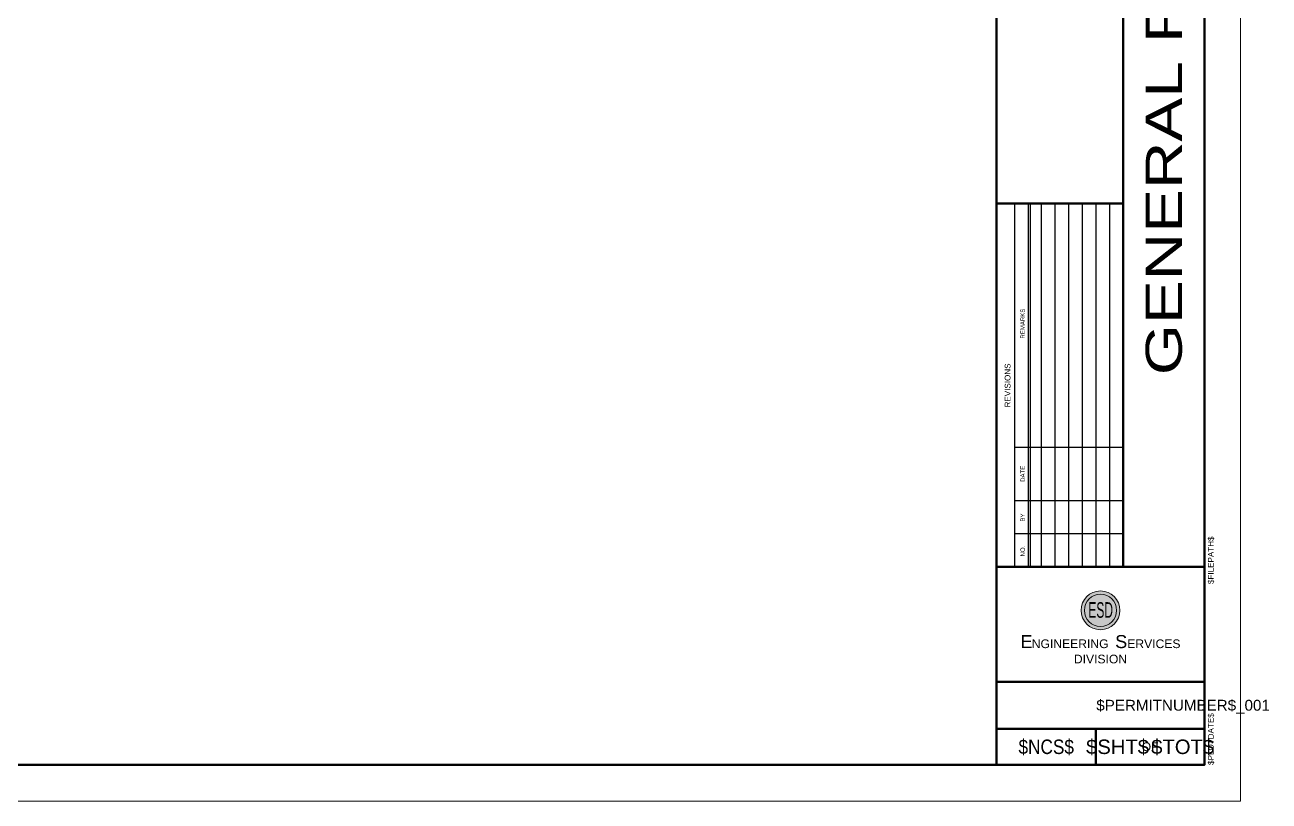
# Model space of a CAD drawing. Extents: x 0 to 34.4, y 0 to 22.
# Drawn here: x 17.2 to 34.39, y 0 to 10.73 of the extents above; entities that cross this region are included whole.
import ezdxf
from ezdxf.enums import TextEntityAlignment as Align

# ---------------------------------------------------------------- set-up
doc = ezdxf.new("R2010")
doc.units = 0
doc.header["$MEASUREMENT"] = 0
doc.layers.get('0').update_dxf_attribs({"lineweight": 20, "true_color": 0xfaaafa})
for name, color, linetype, lineweight in [('G-ANNO-LOGO-ESD~', 130, 'Continuous', 20), ('G-ANNO-TTBL', 130, 'Continuous', 50), ('G-ANNO-TTBL-TEXT', 132, 'Continuous', 20)]:
    doc.layers.add(name, color=color, linetype=linetype, lineweight=lineweight)
doc.layers.add('G-ANNO-TTBL-NPLT', color=110, linetype='Continuous', lineweight=20, plot=False)
doc.styles.add('COA', font='arial.ttf')

# ---------------------------------------------------------------- blocks, each defined once
blk = doc.blocks.new('LOGO_ESD')
at = {"linetype": 'ByBlock', "lineweight": -2, "transparency": 16777216}
h = blk.add_hatch(color=0, dxfattribs=at)
h.set_gradient(color1=(180, 180, 180), color2=(180, 180, 180))
edge = h.paths.add_edge_path()
edge.add_arc((0, 0), 0.268, 0, 360)
edge = h.paths.add_edge_path(flags=16)
edge.add_arc((0, 0), 0.223, 0, 360)
h = blk.add_hatch(color=0, dxfattribs=at)
h.set_gradient(color1=(180, 180, 180), color2=(180, 180, 180))
edge = h.paths.add_edge_path()
edge.add_arc((0, 0), 0.223, 0, 360)
at = {"color": 0, "linetype": 'ByBlock', "lineweight": -2, "transparency": 16777216}
for radius in [0.268, 0.223]:
    blk.add_circle((0, 0), radius, dxfattribs=at)
at = {"color": 0, "linetype": 'ByBlock', "lineweight": -2, "transparency": 16777216, "style": 'COA', "width": 0.55}
blk.add_text('ESD', height=0.216, dxfattribs=at).set_placement((-0.168, 0.113), align=Align.TOP_LEFT)
at = {"color": 0, "linetype": 'ByBlock', "lineweight": -2, "transparency": 16777216, "style": 'COA'}
for s, height, p in [('E', 0.18, (-1.022, -0.432)), ('S', 0.18, (0.286, -0.432)), ('NGINEERING', 0.12, (-0.419, -0.462)), ('ERVICES', 0.12, (0.738, -0.462))]:
    blk.add_text(s, height=height, dxfattribs=at).set_placement(p, align=Align.MIDDLE_CENTER)
at = {"color": 0, "linetype": 'ByBlock', "lineweight": -2, "transparency": 16777216, "insert": (0, -0.674), "char_height": 0.12, "attachment_point": 5, "style": 'COA'}
blk.add_mtext_dynamic_manual_height_columns('DIVISION', width=1.85887, gutter_width=32, heights=[0], dxfattribs=at)

msp = doc.modelspace()

# ---------------------------------------------------------------- linework, layer by layer
at = {"layer": 'G-ANNO-TTBL'}
for p, q in [((32.379, 21.5), (32.379, 3.239)), ((30.629, 8.261), (32.379, 8.261)), ((33.5, 3.239), (30.629, 3.239))]:
    msp.add_line(p, q, dxfattribs=at)
at = {"layer": 'G-ANNO-TTBL', "lineweight": 25}
for p, q in [((30.879, 3.239), (30.879, 8.261)), ((31.066, 8.261), (31.066, 3.239)), ((31.097, 3.239), (31.097, 8.261)), ((31.251, 3.239), (31.251, 8.261)), ((31.439, 3.239), (31.439, 8.261)), ((31.627, 3.239), (31.627, 8.261)), ((31.815, 3.239), (31.815, 8.261)), ((32.003, 3.239), (32.003, 8.261)), ((32.191, 3.239), (32.191, 8.261)), ((30.879, 4.894), (32.379, 4.894)), ((32.379, 4.152), (30.879, 4.152)), ((32.379, 3.696), (30.879, 3.696))]:
    msp.add_line(p, q, dxfattribs=at)
at = {"layer": 'G-ANNO-TTBL', "lineweight": 120, "flags": 128}
for points in [[(30.629, 0.5), (2.25, 0.5), (2.25, 21.5), (30.629, 21.5), (30.629, 0.5)], [(30.629, 21.5), (33.5, 21.5), (33.5, 0.5), (30.629, 0.5)]]:
    msp.add_lwpolyline(points, close=True, dxfattribs=at)
at = {"layer": 'G-ANNO-TTBL'}
for points in [[(30.629, 1.65), (33.5, 1.65)], [(30.629, 1), (33.5, 1)], [(32, 0.5), (32, 1)]]:
    msp.add_lwpolyline(points, dxfattribs=at)
at = {"layer": 'G-ANNO-TTBL-NPLT', "flags": 128}
msp.add_lwpolyline([(0, 0), (34, 0), (34, 22), (0, 22), (0, 0)], close=True, dxfattribs=at)
at = {"layer": 'G-ANNO-TTBL-TEXT'}
msp.add_line((30.629, 21.5), (30.629, 0.5), dxfattribs=at)

# ---------------------------------------------------------------- block references
at = {"layer": 'G-ANNO-LOGO-ESD~'}
msp.add_blockref('LOGO_ESD', (32.064, 2.637), dxfattribs=at)

# ---------------------------------------------------------------- texts
at = {"layer": 'G-ANNO-TTBL-TEXT', "color": 0, "linetype": 'ByBlock', "lineweight": -2, "transparency": 16777216, "style": 'COA', "width": 1.3}
msp.add_text('GENERAL PERMIT PROGRAM', height=0.5, rotation=90, dxfattribs=at).set_placement((32.939, 12.37), align=Align.MIDDLE_CENTER)
at = {"layer": 'G-ANNO-TTBL-TEXT', "style": 'COA'}
for s, height, p in [('REMARKS', 0.06, (31.018, 6.393)), ('REVISIONS', 0.08, (30.82, 5.441)), ('DATE', 0.06, (31.018, 4.413)), ('BY', 0.06, (31.018, 3.864)), ('NO.', 0.06, (31.018, 3.382))]:
    msp.add_text(s, height=height, rotation=90, dxfattribs=at).set_placement(p)
at = {"layer": 'G-ANNO-TTBL-TEXT', "color": 0, "linetype": 'ByBlock', "lineweight": -2, "transparency": 16777216, "insert": (32.75, 0.751), "char_height": 0.12, "attachment_point": 5, "style": 'COA'}
msp.add_mtext_dynamic_manual_height_columns('OF', width=0.75, gutter_width=1, heights=[0], dxfattribs=at)
at = {"layer": 'G-ANNO-TTBL-TEXT', "color": 0, "linetype": 'ByBlock', "lineweight": -2, "transparency": 16777216, "style": 'COA'}
for tag, text, p in [('$FILEPATH$', 'M:\\AUTODESK\\CIVIL_3D\\2016\\TEMPLATE\\60\\PROJ-C-EV-NOTE_GN.DWT, ----, COA_ESD.STB', (33.55, 3)), ('$PLOTDATE$', '----', (33.55, 0.5))]:
    msp.add_attdef(tag, text=text, height=0.08, rotation=90, dxfattribs=at).set_placement(p, align=Align.TOP_LEFT)
msp.add_attdef('$PERMITNUMBER$_001', (32.006, 1.25), '#', height=0.15, dxfattribs=at)
at = {"layer": 'G-ANNO-TTBL-TEXT', "color": 0, "linetype": 'ByBlock', "lineweight": -2, "transparency": 16777216, "style": 'COA', "width": 0.85}
msp.add_attdef('$NCS$', text='SHEET', height=0.2, dxfattribs=at).set_placement((31.314, 0.751), align=Align.MIDDLE_CENTER)
at = {"layer": 'G-ANNO-TTBL-TEXT', "color": 0, "linetype": 'ByBlock', "lineweight": -2, "transparency": 16777216, "style": 'COA'}
for tag, p in [('$SHT$', (32.3, 0.751)), ('$TOT$', (33.2, 0.751))]:
    msp.add_attdef(tag, text='%%U1', height=0.2, dxfattribs=at).set_placement(p, align=Align.MIDDLE_CENTER)

doc.saveas('drawing.dxf')
